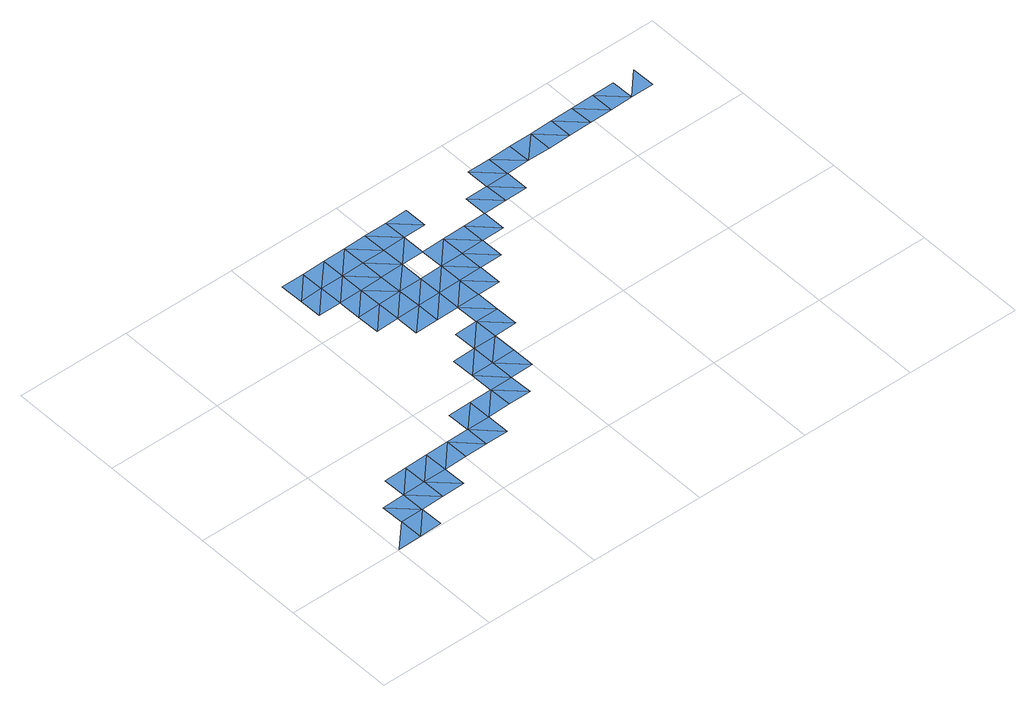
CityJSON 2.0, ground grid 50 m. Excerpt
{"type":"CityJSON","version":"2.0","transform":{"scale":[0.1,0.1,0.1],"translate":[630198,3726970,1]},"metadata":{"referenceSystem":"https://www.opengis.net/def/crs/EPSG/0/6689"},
"CityObjects":{
"waterbody1":{"type":"WaterBody","attributes":{"name":"福岡県津波浸水想定図","class":"1140","function":"2","WaterBodyTsunamiRiskAttribute.description":"1","WaterBodyTsunamiRiskAttribute.rank":"2"},"geometry":[{"type":"MultiSurface","lod":"1","boundaries":[[[0,1,2]],[[2,3,0]],[[4,3,2]],[[5,3,6]],[[5,6,7]],[[7,6,8]],[[8,9,7]],[[7,10,11]],[[9,10,7]],[[9,12,10]],[[13,12,9]],[[12,13,14]],[[15,12,14]],[[16,17,18]],[[16,18,19]],[[20,21,16]],[[21,20,22]],[[23,24,25]],[[26,27,28]],[[25,24,29]],[[30,27,26]],[[31,27,30]],[[27,32,33]],[[27,31,32]],[[34,33,32]],[[35,36,34]],[[36,35,37]],[[37,38,39]],[[39,38,40]],[[41,42,40]],[[41,43,42]],[[44,43,45]],[[46,44,45]],[[47,48,49]],[[50,48,47]],[[47,51,50]],[[47,52,51]],[[52,53,51]],[[51,53,54]],[[53,55,54]],[[54,55,56]],[[56,55,57]],[[57,58,56]],[[59,58,57]],[[58,59,60]],[[59,61,62]]]}]},
"waterbody2":{"type":"WaterBody","attributes":{"name":"福岡県津波浸水想定図","class":"1140","function":"2","WaterBodyTsunamiRiskAttribute.description":"1","WaterBodyTsunamiRiskAttribute.rank":"1"},"geometry":[{"type":"MultiSurface","lod":"1","boundaries":[[[3,63,0]],[[5,63,3]],[[11,64,5]],[[7,11,5]],[[15,17,65]],[[15,18,17]],[[66,24,67]],[[26,68,21]],[[69,70,71]],[[66,72,24]],[[73,69,71]],[[74,72,70]],[[26,21,22]],[[69,74,70]],[[72,29,24]],[[75,76,73]],[[77,76,75]],[[29,72,74]],[[78,69,73]],[[76,78,73]],[[74,69,78]],[[79,29,74]],[[78,79,74]],[[77,80,76]],[[29,81,25]],[[82,81,29]],[[82,29,79]],[[76,83,78]],[[80,83,76]],[[77,33,80]],[[84,79,78]],[[83,84,78]],[[36,80,33]],[[82,79,84]],[[85,81,82]],[[86,83,80]],[[82,84,85]],[[36,33,34]],[[87,81,85]],[[86,80,36]],[[84,88,85]],[[37,86,36]],[[87,85,88]],[[84,89,88]],[[86,90,89]],[[87,88,91]],[[39,90,86]],[[39,86,37]],[[91,88,92]],[[40,90,39]],[[91,92,93]],[[40,42,90]],[[49,94,46]],[[49,48,94]]]}]},
"waterbody3":{"type":"WaterBody","attributes":{"name":"福岡県津波浸水想定図","class":"1140","function":"2","WaterBodyTsunamiRiskAttribute.description":"1","WaterBodyTsunamiRiskAttribute.rank":"3"},"geometry":[{"type":"MultiSurface","lod":"1","boundaries":[[[14,95,15]],[[95,18,15]],[[67,23,96]],[[67,24,23]],[[97,30,22]],[[26,22,30]],[[46,45,98]],[[46,98,49]]]}]},
"waterbody4":{"type":"WaterBody","attributes":{"name":"福岡県津波浸水想定図","class":"1140","function":"2","WaterBodyTsunamiRiskAttribute.description":"1","WaterBodyTsunamiRiskAttribute.rank":"4"},"geometry":[{"type":"MultiSurface","lod":"1","boundaries":[[[99,16,19]],[[20,16,99]],[[22,20,100]],[[100,97,22]]]}]}
},
"vertices":[
[106,105,6],[8,3,6],[108,5,6],[206,107,6],[208,7,6],[204,207,7],[306,109,7],[304,209,7],[406,111,7],[404,211,7],[402,311,8],[302,309,8],[502,313,8],[504,213,8],[604,215,7],[602,315,7],[800,418,6],[700,416,7],[702,316,6],[802,318,7],[900,420,6],[798,518,7],[898,520,7],[683,1316,7],[684,1216,8],[783,1318,7],[896,620,7],[994,722,7],[894,720,7],[784,1218,7],[996,622,7],[1096,624,7],[1094,724,7],[992,822,7],[1092,824,7],[1192,826,7],[1090,924,7],[1190,926,7],[1290,928,7],[1188,1026,7],[1288,1028,7],[1388,1030,7],[1286,1128,8],[1386,1130,8],[1384,1230,8],[1486,1132,8],[1484,1232,7],[1684,1236,8],[1582,1334,8],[1584,1234,7],[1682,1336,7],[1782,1337,7],[1784,1237,7],[1884,1239,7],[1882,1339,7],[1984,1241,7],[1982,1341,7],[2084,1243,7],[2082,1343,7],[2184,1245,7],[2182,1345,7],[2284,1247,7],[2282,1347,7],
[104,205,6],[202,307,7],[600,415,7],[586,1114,8],[585,1214,8],[796,618,7],[788,1018,7],[688,1016,7],[690,916,8],[686,1116,8],[790,918,8],[786,1118,7],[792,818,8],[890,920,8],[892,820,8],[888,1020,7],[886,1120,7],[990,922,7],[882,1320,7],[884,1220,7],[988,1022,7],[986,1122,7],[984,1222,7],[1088,1024,8],[982,1322,7],[1084,1224,7],[1086,1124,7],[1186,1126,7],[1082,1324,7],[1184,1226,7],[1182,1326,7],[1482,1332,8],
[704,217,6],[583,1314,7],[998,522,7],[1586,1134,7],
[902,320,6],[1000,422,6]
]}
